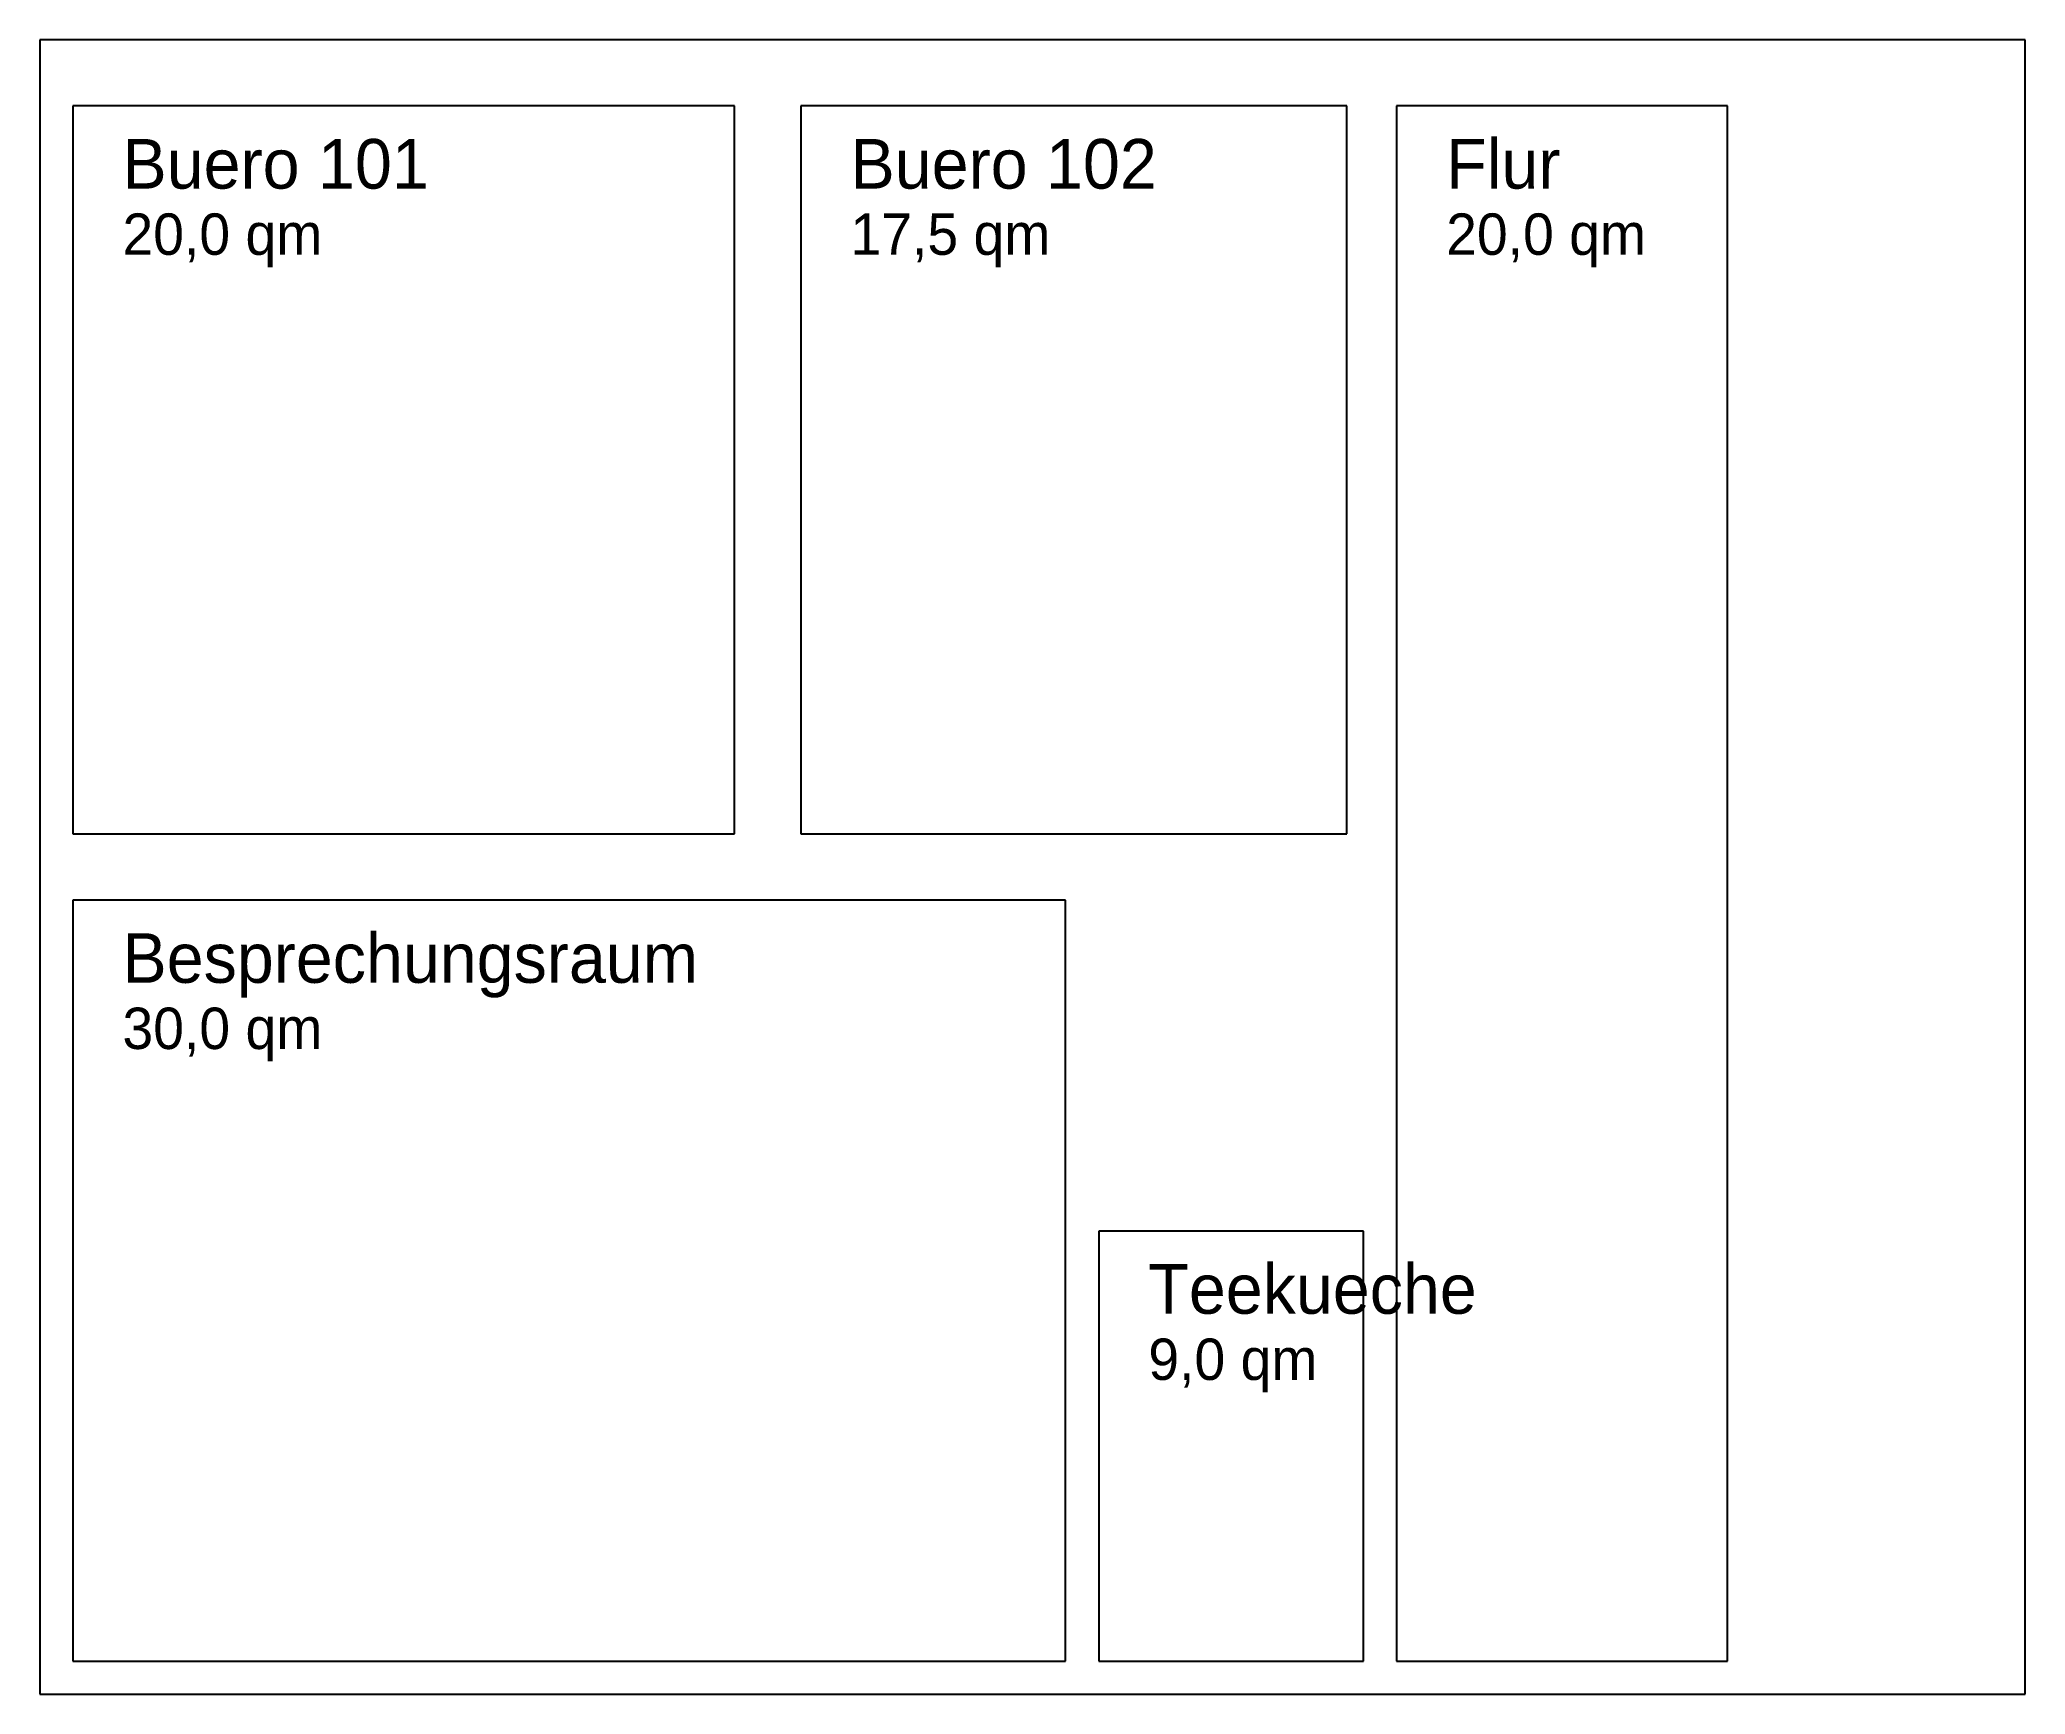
# Model space of a CAD drawing. Header units: metres. Extents: x 0 to 12, y 0 to 10.
import ezdxf

# ---------------------------------------------------------------- set-up
doc = ezdxf.new("R2010")
doc.units = ezdxf.units.M

msp = doc.modelspace()

# ---------------------------------------------------------------- linework, layer by layer
at = {"layer": 'WALLS'}
for p, q in [((12, 10), (0, 10)), ((0, 10), (0, 0)), ((12, 0), (12, 10)), ((4.2, 9.6), (0.2, 9.6)), ((0.2, 9.6), (0.2, 5.2)), ((4.2, 5.2), (4.2, 9.6)), ((7.9, 9.6), (4.6, 9.6)), ((4.6, 9.6), (4.6, 5.2)), ((7.9, 5.2), (7.9, 9.6)), ((10.2, 9.6), (8.2, 9.6)), ((8.2, 9.6), (8.2, 0.2)), ((10.2, 0.2), (10.2, 9.6)), ((0.2, 5.2), (4.2, 5.2)), ((4.6, 5.2), (7.9, 5.2)), ((6.2, 4.8), (0.2, 4.8)), ((0.2, 4.8), (0.2, 0.2)), ((6.2, 0.2), (6.2, 4.8)), ((8, 2.8), (6.4, 2.8)), ((6.4, 2.8), (6.4, 0.2)), ((8, 0.2), (8, 2.8)), ((0.2, 0.2), (6.2, 0.2)), ((6.4, 0.2), (8, 0.2)), ((8.2, 0.2), (10.2, 0.2)), ((0, 0), (12, 0))]:
    msp.add_line(p, q, dxfattribs=at)

# ---------------------------------------------------------------- texts
at = {"layer": 'LABELS'}
for s, height, p in [('Buero 101', 0.3, (0.5, 9.1)), ('Buero 102', 0.3, (4.9, 9.1)), ('Flur', 0.3, (8.5, 9.1)), ('20,0 qm', 0.25, (0.5, 8.7)), ('17,5 qm', 0.25, (4.9, 8.7)), ('20,0 qm', 0.25, (8.5, 8.7)), ('Besprechungsraum', 0.3, (0.5, 4.3)), ('30,0 qm', 0.25, (0.5, 3.9)), ('Teekueche', 0.3, (6.7, 2.3)), ('9,0 qm', 0.25, (6.7, 1.9))]:
    msp.add_text(s, height=height, dxfattribs=at).set_placement(p)

doc.saveas('drawing.dxf')
